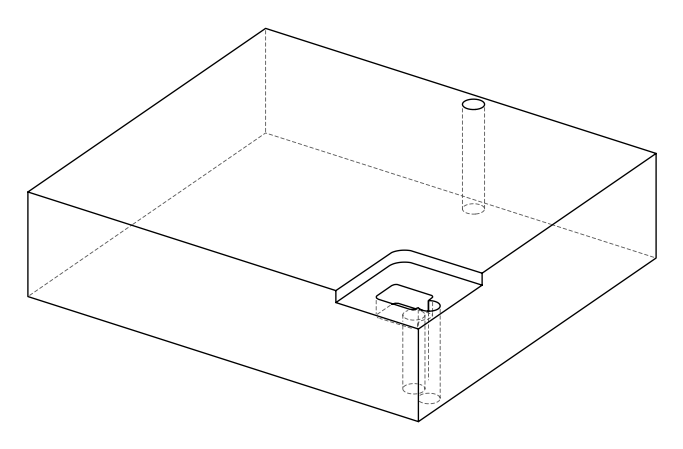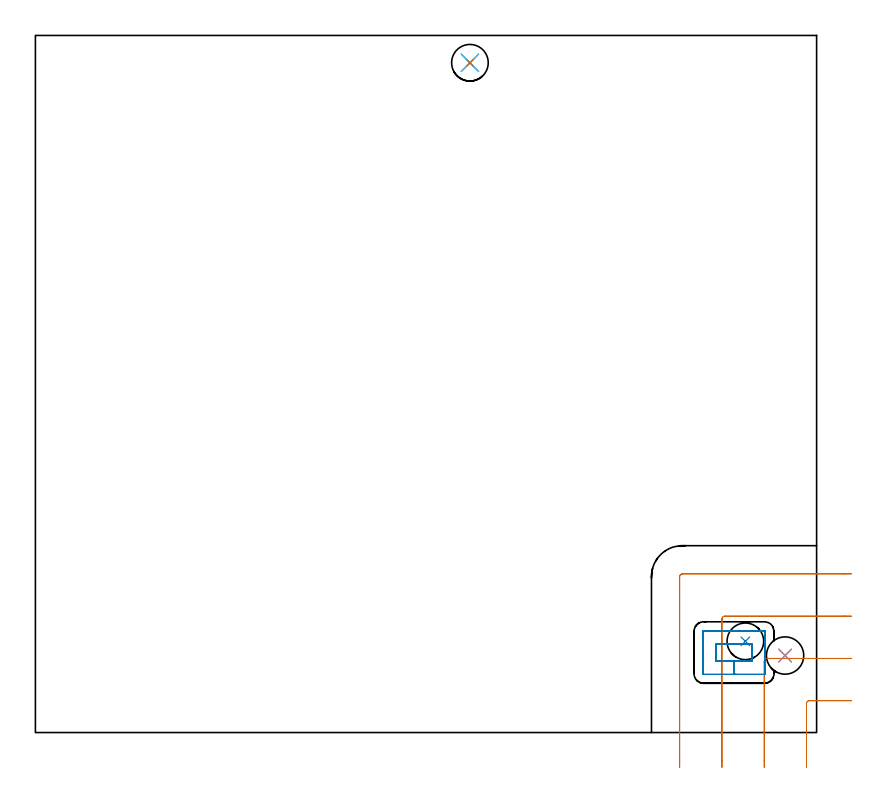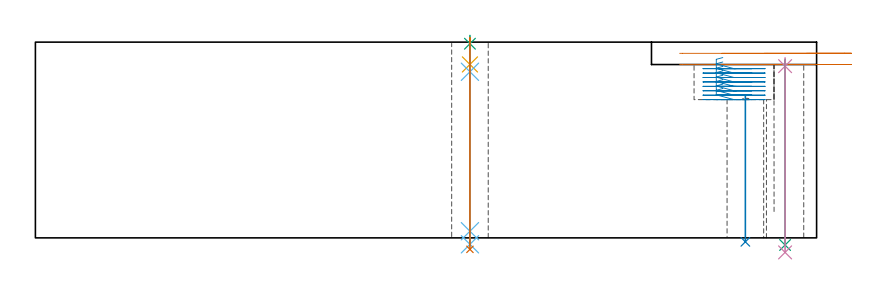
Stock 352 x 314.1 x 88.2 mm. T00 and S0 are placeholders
(PLAN: 10 operations, 8 tool changes, 6.8 min)
(1 MILL_CORNER_NOTCH_RECTANGULAR | CORNER_NOTCH_RECTANGULAR | UGT0201_109 | Follow Part, ap 6.35, ae 75% | 1.89 min | 62851 mm3)
(2 MILL_RECTANGULAR_POCKET | POCKET_RECTANGULAR_STRAIGHT | UGT0201_007 | Follow Part, ap 2, ae 75% | 3.02 min | 15512 mm3)
(3 SPOT_DRILL | STEP1HOLE | NXT0321_9005460120000 | 0.03 min | 4 mm3)
(4 SPOT_DRILL_1 | STEP1HOLE_2 | NXT0321_9005460120000 | 0.03 min | 5 mm3)
(5 DRILL_BLIND_HOLE_INTO_CENTER | STEP1HOLE | NXT0301_038 | 0.05 min | 317 mm3)
(6 GUN_DRILL_THROUGH_HOLE | STEP1HOLE | UGT0307_002 | 0.44 min | 2211 mm3)
(7 SPADE_DRILL_TO_ENLARGE_THROUGH_HOLE | STEP1HOLE | UGT0306_007 | 0.38 min | 16296 mm3)
(8 INDEXABLE_INSERT_DRILL_THROUGH_HOLE_FROM_SOLID | STEP1HOLE_1 | NXT0302_004 | 0.27 min | 13300 mm3)
(9 DRILL_THROUGH_HOLE_INTO_CENTER | STEP1HOLE_2 | NXT0301_065 | 0.34 min | 5396 mm3)
(10 DRILL_TO_ENLARGE_THROUGH_HOLE | STEP1HOLE_2 | UGT0301_291 | 0.35 min | 11380 mm3)
(TOOL UGT0201_109 | End Mill 25.4 mm | D25.4 FL25 Z2)
(TOOL UGT0201_007 | End Mill 8 mm | D8 FL19 Z4)
(TOOL NXT0321_9005460120000 | NC Spot Drill, 142deg, 12mm, Carbide, Uncoated | D12 PA142 FL30 Z2)
(TOOL NXT0301_038 | Carbide Drill 6.7mm [860.1-0670-034A1-MM 2214] | D6.7 PA140 FL53 Z2)
(TOOL UGT0307_002 | Gun Drill 6 mm | D6 PA130 FL24 Z1)
(TOOL UGT0306_007 | Spade Drill 16.5mm | D16.5 PA132 FL10 Z2)
(TOOL NXT0302_004 | Index. Insert Drill 16.5mm [880-D1650L20-05] | D16.5 PA176 FL83 Z2)
(TOOL NXT0301_065 | Carbide Drill 9.4mm [860.1-0940-075A1-MM 2214] | D9.4 PA140 FL98 Z2)
(TOOL UGT0301_291 | Twist Drill 16.8 mm | D16.8 PA118 FL125 Z2)
(OP 1 MILL_CORNER_NOTCH_RECTANGULAR)
G17 G21 G94 G90
T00 M6
G54
G17 G0 G90 X367.7 Y14.35 S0 M3
G43 Z98.2 H0
Z83.15
G94 G1 X364.7 F250.
X348.714 F500.
G3 X347.45 Y13.086 R1.27
G1 Y-12.7
Y-15.7 F250.
G0 Z98.2
X367.7 Y33.4
Z83.15
G1 X364.7
X329.664 F500.
G3 X328.4 Y32.136 R1.27
G1 Y-12.7
Y-15.7 F250.
G0 Z98.2
X367.7 Y52.45
Z83.15
G1 X364.7
X310.615 F500.
G3 X309.35 Y51.185 R1.27
G1 Y-12.7
Y-15.7 F250.
G0 Z98.2
X367.7 Y71.5
Z83.15
G1 X364.7
X291.565 F500.
G3 X290.3 Y70.235 R1.27
G1 Y-12.7
Y-15.7 F250.
G0 Z98.2
X367.7 Y14.35
Z78.1
G1 X364.7
X348.714 F500.
G3 X347.45 Y13.086 R1.27
G1 Y-12.7
Y-15.7 F250.
G0 Z98.2
X367.7 Y33.4
Z78.1
G1 X364.7
X329.664 F500.
G3 X328.4 Y32.136 R1.27
G1 Y-12.7
Y-15.7 F250.
G0 Z98.2
X367.7 Y52.45
Z78.1
G1 X364.7
X310.615 F500.
G3 X309.35 Y51.185 R1.27
G1 Y-12.7
Y-15.7 F250.
G0 Z98.2
X367.7 Y71.5
Z78.1
G1 X364.7
X291.565 F500.
G3 X290.3 Y70.235 R1.27
G1 Y-12.7
Y-15.7 F250.
G0 Z98.2
M5
M2
(OP 2 MILL_RECTANGULAR_POCKET)
G17 G21 G94 G90
T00 M6
G54
G17 G0 G90 X309.732 Y39.9 S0 M3
G43 Z98.2 H0
Z81.238
G94 G1 X306.8 Z80.453 F250.
Y32.2 Z78.39
X314.8 Z76.246
X322.8 F500.
Y39.9
X306.8
Y32.2
X314.8
Y26.2
X328.5
G3 X328.8 Y26.5 R0.3
G1 Y45.6
G3 X328.5 Y45.9 R0.3
G1 X301.1
G3 X300.8 Y45.6 R0.3
G1 Y26.5
G3 X301.1 Y26.2 R0.3
G1 X314.8
X315.8
G0 X309.732 Y39.9 Z79.246
G1 X306.8 Z78.461 F250.
Y32.2 Z76.397
X314.8 Z74.254
X322.8 F500.
Y39.9
X306.8
Y32.2
X314.8
Y26.2
X328.5
G3 X328.8 Y26.5 R0.3
G1 Y45.6
G3 X328.5 Y45.9 R0.3
G1 X301.1
G3 X300.8 Y45.6 R0.3
G1 Y26.5
G3 X301.1 Y26.2 R0.3
G1 X314.8
X315.8
G0 X309.732 Y39.9 Z77.254
G1 X306.8 Z76.468 F250.
Y32.2 Z74.405
X314.8 Z72.261
X322.8 F500.
Y39.9
X306.8
Y32.2
X314.8
Y26.2
X328.5
G3 X328.8 Y26.5 R0.3
G1 Y45.6
G3 X328.5 Y45.9 R0.3
G1 X301.1
G3 X300.8 Y45.6 R0.3
G1 Y26.5
G3 X301.1 Y26.2 R0.3
G1 X314.8
X315.8
G0 X309.732 Y39.9 Z75.261
G1 X306.8 Z74.476 F250.
Y32.2 Z72.413
X314.8 Z70.269
X322.8 F500.
Y39.9
X306.8
Y32.2
X314.8
Y26.2
X328.5
G3 X328.8 Y26.5 R0.3
G1 Y45.6
G3 X328.5 Y45.9 R0.3
G1 X301.1
G3 X300.8 Y45.6 R0.3
G1 Y26.5
G3 X301.1 Y26.2 R0.3
G1 X314.8
X315.8
G0 X309.732 Y39.9 Z73.269
G1 X306.8 Z72.484 F250.
Y32.2 Z70.42
X314.8 Z68.277
X322.8 F500.
Y39.9
X306.8
Y32.2
X314.8
Y26.2
X328.5
G3 X328.8 Y26.5 R0.3
G1 Y45.6
G3 X328.5 Y45.9 R0.3
G1 X301.1
G3 X300.8 Y45.6 R0.3
G1 Y26.5
G3 X301.1 Y26.2 R0.3
G1 X314.8
X315.8
G0 X309.732 Y39.9 Z71.277
G1 X306.8 Z70.491 F250.
Y32.2 Z68.428
X314.8 Z66.285
X322.8 F500.
Y39.9
X306.8
Y32.2
X314.8
Y26.2
X328.5
G3 X328.8 Y26.5 R0.3
G1 Y45.6
G3 X328.5 Y45.9 R0.3
G1 X301.1
G3 X300.8 Y45.6 R0.3
G1 Y26.5
G3 X301.1 Y26.2 R0.3
G1 X314.8
X315.8
G0 X309.732 Y39.9 Z69.285
G1 X306.8 Z68.499 F250.
Y32.2 Z66.436
X314.8 Z64.292
X322.8 F500.
Y39.9
X306.8
Y32.2
X314.8
Y26.2
X328.5
G3 X328.8 Y26.5 R0.3
G1 Y45.6
G3 X328.5 Y45.9 R0.3
G1 X301.1
G3 X300.8 Y45.6 R0.3
G1 Y26.5
G3 X301.1 Y26.2 R0.3
G1 X314.8
X315.8
G0 X309.732 Y39.9 Z67.292
G1 X306.8 Z66.507 F250.
Y32.2 Z64.444
X314.8 Z62.3
X322.8 F500.
Y39.9
X306.8
Y32.2
X314.8
Y26.2
X328.5
G3 X328.8 Y26.5 R0.3
G1 Y45.6
G3 X328.5 Y45.9 R0.3
G1 X301.1
G3 X300.8 Y45.6 R0.3
G1 Y26.5
G3 X301.1 Y26.2 R0.3
G1 X314.8
X315.8
G0 Z98.2
M5
M2
(OP 3 SPOT_DRILL)
G17 G21 G94 G90
T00 M6
G54
G17 G0 G90 X195.8 Y301.8 S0 M3
G43 Z98.2 H0
G94 G81 G98 Z87.486 F250. R91.2
G80
M5
M2
(OP 4 SPOT_DRILL_1)
G17 G21 G94 G90
T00 M6
G54
G17 G0 G90 X337.8 Y34.7 S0 M3
G43 Z98.2 H0
G94 G81 G98 Z77.377 F250. R81.1
G80
M5
M2
(OP 5 DRILL_BLIND_HOLE_INTO_CENTER)
G17 G21 G94 G90
T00 M6
G54
G17 G0 G90 X195.8 Y301.8 S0 M3
G43 Z98.2 H1
G94 G81 G98 Z78.15 F250. R90.2
G80
M5
M2
(OP 6 GUN_DRILL_THROUGH_HOLE)
G17 G21 G94 G90
T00 M6
G54
G17 G0 G90 X195.8 Y301.8 M8
G43 Z98.2 H0
Z87.957
S716 M3
G94 G1 Z74.843 F125. M26
G4 X.084
Z3. F250.
G4 X.084
Z-2.899 F125.
G4 X.084
M5
M9
G0 Z87.957
Z98.2
M2
(OP 7 SPADE_DRILL_TO_ENLARGE_THROUGH_HOLE)
G17 G21 G94 G90
T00 M6
G54
G17 G0 G90 X195.8 Y301.8 S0 M3
G43 Z98.2 H0
G94 G73 G98 Z-5.173 F250. Q15.562 R90.2
G80
M5
M2
(OP 8 INDEXABLE_INSERT_DRILL_THROUGH_HOLE_FROM_SOLID)
G17 G21 G94 G90
T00 M6
G54
G17 G0 G90 X319.9 Y41.1 S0 M3
G43 Z98.2 H1
G94 G81 G98 Z-1.788 F250. R64.3
G80
M5
M2
(OP 9 DRILL_THROUGH_HOLE_INTO_CENTER)
G17 G21 G94 G90
T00 M6
G54
G17 G0 G90 X337.8 Y34.7 S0 M3
G43 Z98.2 H1
G94 G73 G98 Z-3.211 F250. Q9.035 R80.1
G80
M5
M2
(OP 10 DRILL_TO_ENLARGE_THROUGH_HOLE)
G17 G21 G94 G90
T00 M6
G54
G17 G0 G90 X337.8 Y34.7 S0 M3
G43 Z98.2 H0
G94 G73 G98 Z-6.547 F250. Q14.108 R80.1
G80
M5
M2
